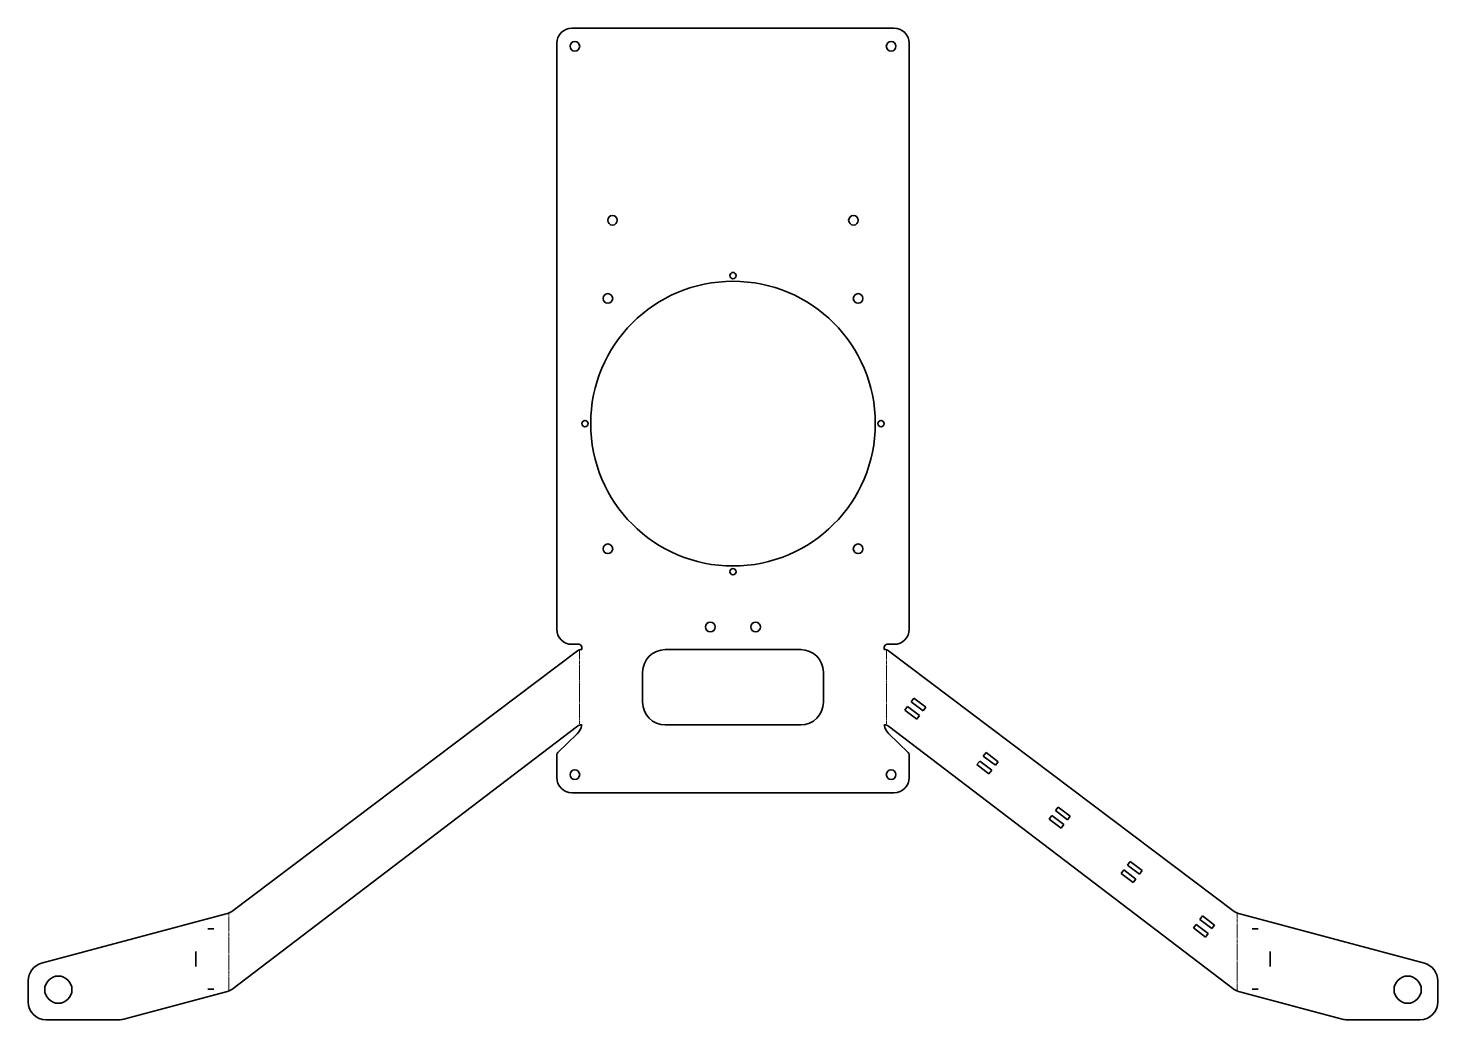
# Model space of a CAD drawing. Header units: inches. Extents: x 0 to 936, y 0 to 658.
import ezdxf

# ---------------------------------------------------------------- set-up
doc = ezdxf.new("R2010")
doc.units = ezdxf.units.IN
doc.header["$MEASUREMENT"] = 0
doc.linetypes.add('Chain', pattern=[13.68, 9.12, -1.14, 2.28, -1.14])
doc.layers.add('SIMUMAK Bend Centerline (ISO)', color=7, linetype='Chain', lineweight=9)
doc.layers.add('SIMUMAK Visible (ISO)', color=7, linetype='Continuous', lineweight=35)

# ---------------------------------------------------------------- blocks, each defined once
blk = doc.blocks.new('SIL-028-TRAS-01_Sheet_3_VIEW8')
at = {"layer": 'SIMUMAK Bend Centerline (ISO)', "ltscale": 0.263158}
for p, q in [((-101.9, -83.55), (-101.9, -133.55)), ((101.9, -83.55), (101.9, -133.55)), ((-334.66, -309.94), (-334.66, -258.18)), ((334.66, -258.18), (334.66, -309.94))]:
    blk.add_line(p, q, dxfattribs=at)
at = {"layer": 'SIMUMAK Visible (ISO)'}
for p, q in [((107, 329.13), (-107, 329.13)), ((-117, 319.13), (-117, -69.87)), ((117, -69.87), (117, 319.13)), ((-103.32, -84.15), (-332.69, -257.26)), ((-107, -79.87), (-102.47, -79.87)), ((-100.47, -81.87), (-100.47, -83.37)), ((-45, -83.37), (45, -83.37)), ((100.47, -83.37), (100.47, -81.87)), ((102.47, -79.87), (107, -79.87)), ((103.32, -84.15), (332.69, -257.26)), ((-60, -118.37), (-60, -98.37)), ((60, -98.37), (60, -118.37)), ((114.1, -123.6), (115.9, -121.21)), ((115.9, -121.21), (123.89, -127.23)), ((118.31, -118.01), (120.12, -115.62)), ((126.29, -124.04), (118.31, -118.01)), ((120.12, -115.62), (128.1, -121.64)), ((128.1, -121.64), (126.29, -124.04)), ((122.08, -129.63), (114.1, -123.6)), ((123.89, -127.23), (122.08, -129.63)), ((-332.69, -309.02), (-103.32, -134.16)), ((-103.44, -139.24), (-116.39, -151.72)), ((45, -133.37), (-45, -133.37)), ((332.69, -309.02), (103.32, -134.16)), ((116.39, -151.72), (103.44, -139.24)), ((-117, -153.16), (-117, -168.37)), ((117, -168.37), (117, -153.16)), ((161.99, -159.75), (163.79, -157.35)), ((163.79, -157.35), (171.78, -163.38)), ((166.2, -154.16), (168.01, -151.76)), ((174.19, -160.18), (166.2, -154.16)), ((168.01, -151.76), (175.99, -157.79)), ((175.99, -157.79), (174.19, -160.18)), ((169.97, -165.77), (161.99, -159.75)), ((171.78, -163.38), (169.97, -165.77)), ((-107, -178.37), (107, -178.37)), ((209.88, -195.89), (211.69, -193.5)), ((217.86, -201.92), (209.88, -195.89)), ((211.69, -193.5), (219.67, -199.52)), ((214.09, -190.3), (215.9, -187.91)), ((222.08, -196.33), (214.09, -190.3)), ((215.9, -187.91), (223.88, -193.93)), ((223.88, -193.93), (222.08, -196.33)), ((219.67, -199.52), (217.86, -201.92)), ((261.99, -226.45), (263.79, -224.05)), ((263.79, -224.05), (271.77, -230.08)), ((257.77, -232.04), (259.58, -229.64)), ((265.75, -238.06), (257.77, -232.04)), ((259.58, -229.64), (267.56, -235.67)), ((269.97, -232.47), (261.99, -226.45)), ((271.77, -230.08), (269.97, -232.47)), ((267.56, -235.67), (265.75, -238.06)), ((-336.63, -258.77), (-459.08, -291.58)), ((309.88, -262.59), (311.68, -260.2)), ((311.68, -260.2), (319.67, -266.22)), ((336.63, -258.77), (459.08, -291.58)), ((-348.63, -268.67), (-344.63, -268.67)), ((-348.63, -268.77), (-348.63, -268.67)), ((-344.63, -268.77), (-348.63, -268.77)), ((-344.63, -268.67), (-344.63, -268.77)), ((305.66, -268.18), (307.47, -265.79)), ((313.64, -274.21), (305.66, -268.18)), ((307.47, -265.79), (315.45, -271.81)), ((317.86, -268.62), (309.88, -262.59)), ((319.67, -266.22), (317.86, -268.62)), ((344.63, -268.67), (348.63, -268.67)), ((344.63, -268.77), (344.63, -268.67)), ((348.63, -268.77), (344.63, -268.77)), ((348.63, -268.67), (348.63, -268.77)), ((315.45, -271.81), (313.64, -274.21)), ((-356.73, -283.77), (-356.63, -283.77)), ((-356.73, -293.77), (-356.73, -283.77)), ((-356.63, -283.77), (-356.63, -293.77)), ((356.63, -283.77), (356.73, -283.77)), ((356.63, -293.77), (356.63, -283.77)), ((356.73, -283.77), (356.73, -293.77)), ((-356.63, -293.77), (-356.73, -293.77)), ((356.73, -293.77), (356.63, -293.77)), ((-467.97, -303.17), (-467.97, -317.13)), ((-348.63, -308.77), (-344.63, -308.77)), ((-348.63, -308.87), (-348.63, -308.77)), ((-344.63, -308.77), (-344.63, -308.87)), ((344.63, -308.77), (348.63, -308.77)), ((344.63, -308.87), (344.63, -308.77)), ((348.63, -308.77), (348.63, -308.87)), ((467.97, -317.13), (467.97, -303.17)), ((-404.51, -328.72), (-336.63, -310.53)), ((-344.63, -308.87), (-348.63, -308.87)), ((404.51, -328.72), (336.63, -310.53)), ((348.63, -308.87), (344.63, -308.87)), ((-455.97, -329.13), (-407.61, -329.13)), ((407.61, -329.13), (455.97, -329.13))]:
    blk.add_line(p, q, dxfattribs=at)
for centre, radius in [((-105, 317.13), 3.2), ((105, 317.13), 3.2), ((-80, 201.63), 3.2), ((80, 201.63), 3.2), ((0, 66.63), 94.5), ((0, 164.91), 2.1), ((-83.09, 149.71), 3.2), ((83.09, 149.71), 3.2), ((-98.29, 66.63), 2.1), ((98.29, 66.63), 2.1), ((-83.09, -16.46), 3.2), ((83.09, -16.46), 3.2), ((0, -31.66), 2.1), ((-15, -68.37), 3.2), ((15, -68.37), 3.2), ((-105, -166.37), 3.2), ((105, -166.37), 3.2), ((-447.97, -309.13), 9.05), ((447.97, -309.13), 9.05)]:
    blk.add_circle(centre, radius, dxfattribs=at)
at = {"layer": 'SIMUMAK Visible (ISO)', "extrusion": (0, 0, -1)}
for centre, radius, start, end in [((107, 319.13), 10, 0, 90), ((-107, 319.13), 10, 90, 180), ((107, -69.87), 10, 270, 0), ((-107, -69.87), 10, 180, 270), ((115, -153.16), 2, 0, 46.03997), ((-115, -153.16), 2, 133.96003, 180), ((107, -168.37), 10, 270, 0), ((-107, -168.37), 10, 180, 270), ((455.97, -303.17), 12, 0, 75), ((-455.97, -303.17), 12, 105, 180), ((455.97, -317.13), 12, 270, 360), ((-455.97, -317.13), 12, 180, 270), ((407.61, -317.13), 12, 255, 270), ((-407.61, -317.13), 12, 270, 285)]:
    blk.add_arc(centre, radius, start, end, dxfattribs=at)
at = {"layer": 'SIMUMAK Visible (ISO)'}
for centre, radius, start, end in [((-102.47, -81.87), 2, 0, 90), ((-45, -98.37), 15, 90, 180), ((45, -98.37), 15, 360, 90), ((102.47, -81.87), 2, 90, 180), ((-45, -118.37), 15, 180, 270), ((45, -118.37), 15, 270, 0), ((-110.38, -132.04), 10, 313.96003, 352.32688), ((110.38, -132.04), 10, 187.67312, 226.03997)]:
    blk.add_arc(centre, radius, start, end, dxfattribs=at)
for points in [[(-103.32, -84.15), (-102.47, -83.61), (-101.47, -83.37), (-100.47, -83.37)], [(103.32, -84.15), (102.47, -83.61), (101.47, -83.37), (100.47, -83.37)], [(-103.32, -134.16), (-102.47, -133.62), (-101.48, -133.37), (-100.47, -133.37)], [(103.32, -134.16), (102.47, -133.62), (101.48, -133.37), (100.47, -133.37)], [(-332.69, -257.26), (-333.89, -258.02), (-335.27, -258.4), (-336.63, -258.77)], [(332.69, -257.26), (333.89, -258.02), (335.27, -258.4), (336.63, -258.77)], [(-332.69, -309.02), (-333.89, -309.78), (-335.27, -310.17), (-336.63, -310.53)], [(332.69, -309.02), (333.89, -309.78), (335.27, -310.17), (336.63, -310.53)]]:
    blk.add_open_spline(points, degree=3, dxfattribs=at)

msp = doc.modelspace()

# ---------------------------------------------------------------- block references
msp.add_blockref('SIL-028-TRAS-01_Sheet_3_VIEW8', (467.97, 329.13))

doc.saveas('drawing.dxf')
